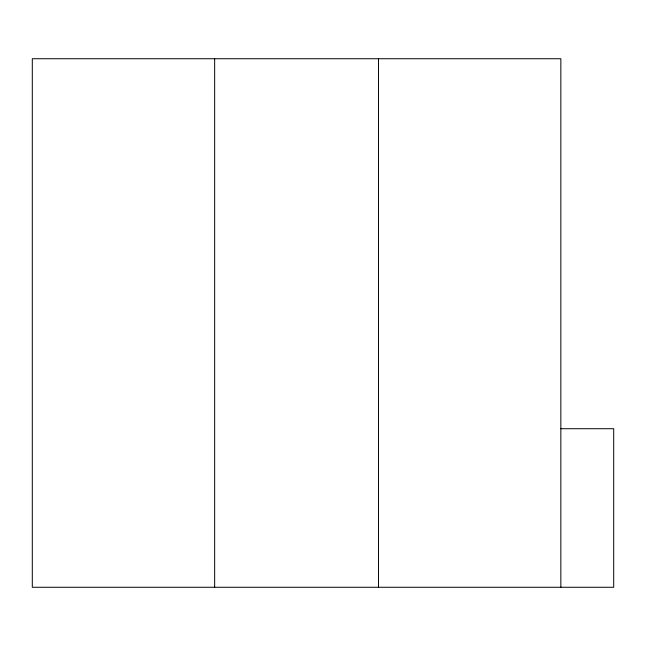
<?xml version="1.0" encoding="UTF-8"?>
<svg xmlns="http://www.w3.org/2000/svg" width="646" height="646" viewBox="0 0 646 646"><rect width="100%" height="100%" fill="white"/><g stroke="black" fill="none" stroke-linecap="round" stroke-linejoin="round"><path stroke-width="0.97" d="M560.849 428.71L613.7 428.71L613.7 587.271L32.3 587.271L32.3 58.729L560.849 58.729L560.849 587.271M378.499 58.729L378.499 587.271M214.65 58.729L214.65 587.271"/></g></svg>
